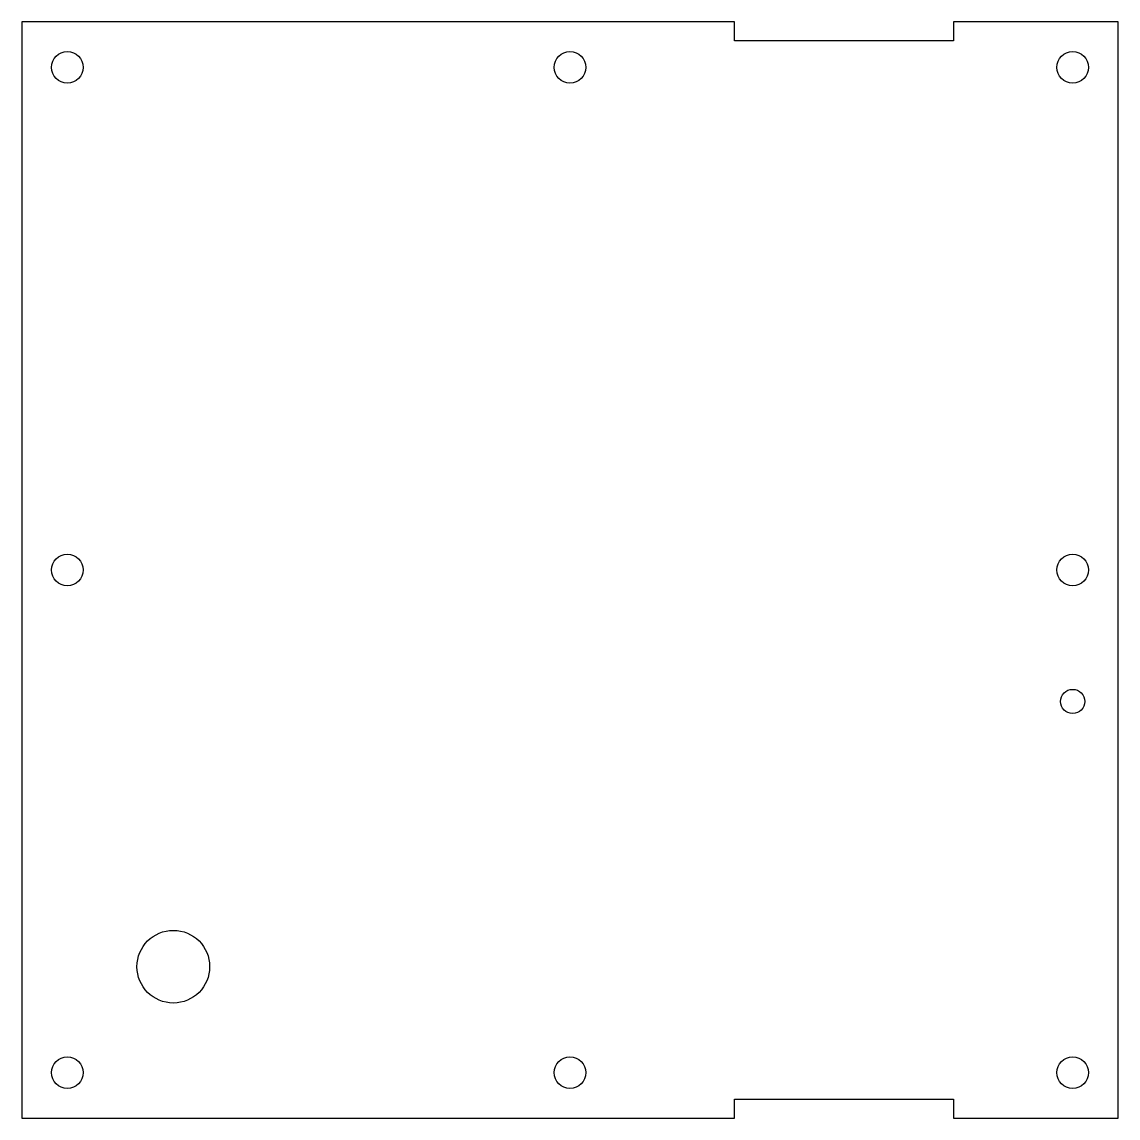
# Model space of a CAD drawing. Header units: millimetres. Extents: x -90 to 91, y -91 to 91.
import ezdxf

# ---------------------------------------------------------------- set-up
doc = ezdxf.new("R2010")
doc.units = ezdxf.units.MM

msp = doc.modelspace()

# ---------------------------------------------------------------- linework, layer by layer
msp.add_lwpolyline([(63.35, 90.5), (63.35, 87.35), (27.15, 87.35), (27.15, 90.5), (-90.5, 90.5), (-90.5, -90.5), (27.15, -90.5), (27.15, -87.35), (63.35, -87.35), (63.35, -90.5), (90.5, -90.5), (90.5, 90.5)], close=True)
for centre, radius in [((-83, 83), 2.625), ((0, 83), 2.625), ((83, 83), 2.625), ((-83, 0), 2.625), ((83, 0), 2.625), ((83, -21.705), 2), ((-65.5, -65.5), 6), ((-83, -83), 2.625), ((0, -83), 2.625), ((83, -83), 2.625)]:
    msp.add_circle(centre, radius)

doc.saveas('drawing.dxf')
